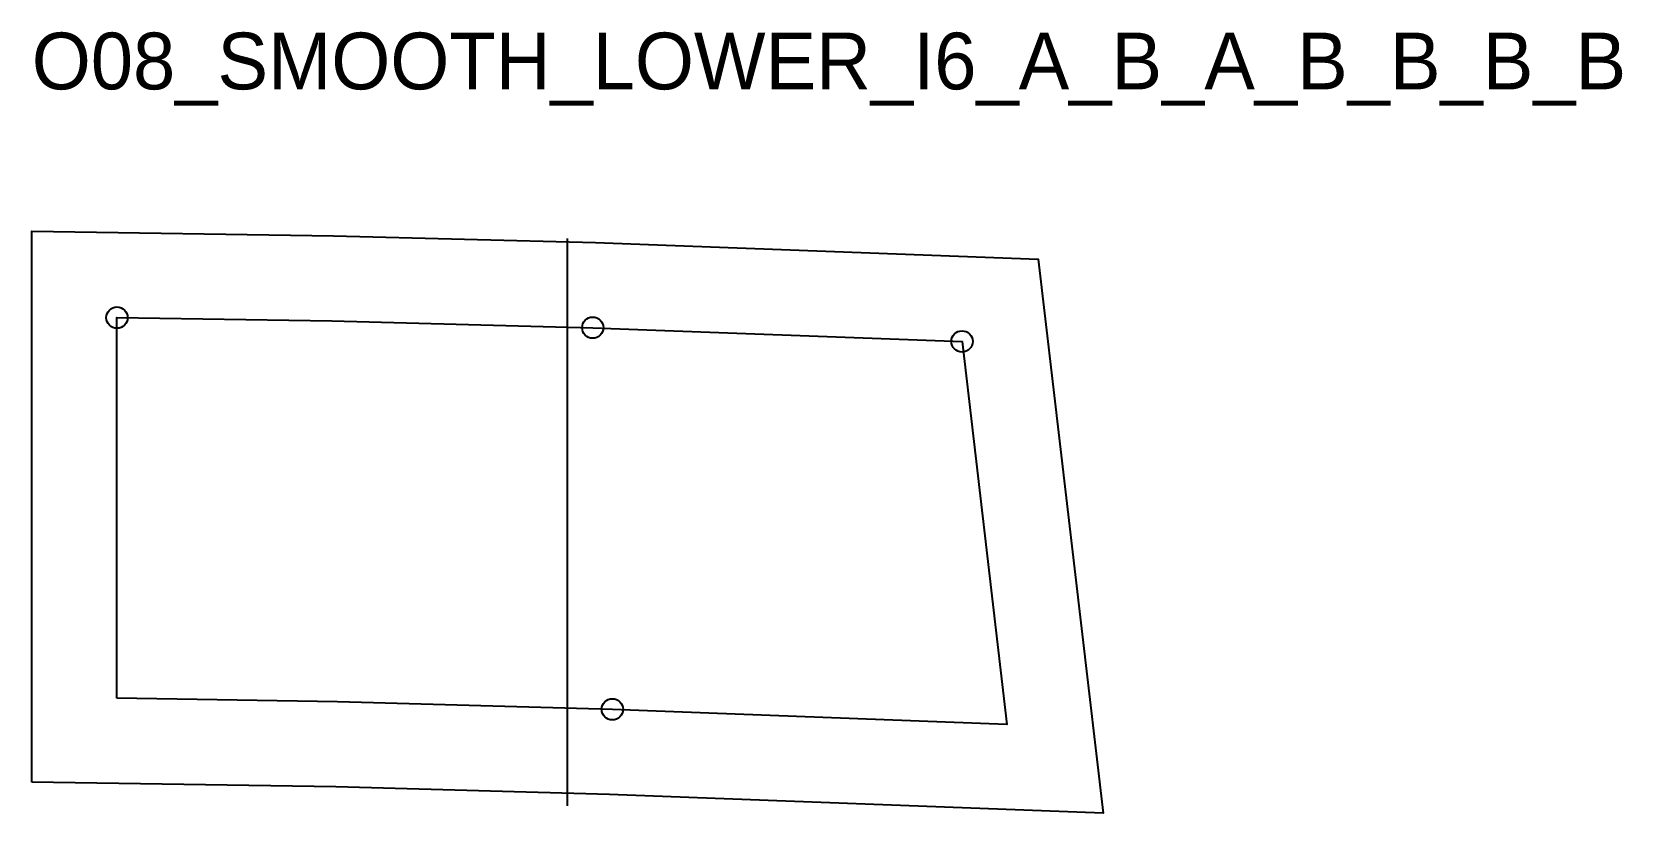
# Model space of a CAD drawing. Header units: millimetres. Extents: x -12 to 212, y -16 to 94.
import ezdxf

# ---------------------------------------------------------------- set-up
doc = ezdxf.new("R2010")
doc.units = ezdxf.units.MM
for name, color, linetype in [('CUT', 1, 'Continuous'), ('GRAIN', 3, 'Continuous'), ('ID', 7, 'Continuous'), ('NOTCH', 2, 'Continuous'), ('SEAM', 5, 'Continuous')]:
    doc.layers.add(name, color=color, linetype=linetype)

msp = doc.modelspace()

# ---------------------------------------------------------------- linework, layer by layer
at = {"layer": 'CUT'}
msp.add_lwpolyline([(-12, -11.81), (-12, 65.85), (30.53, 65.22), (67.46, 64.25), (129.86, 61.92), (139.02, -16.2), (69.45, -13.56), (30.84, -12.48), (-12, -11.81)], close=True, dxfattribs=at)
at = {"layer": 'GRAIN'}
msp.add_line((63.51, -15.18), (63.51, 64.82), dxfattribs=at)
at = {"layer": 'NOTCH'}
for centre in [(0, 53.67), (67.08, 52.25), (119.14, 50.31), (69.85, -1.56)]:
    msp.add_circle(centre, 1.5, dxfattribs=at)
at = {"layer": 'SEAM'}
msp.add_lwpolyline([(0, 0), (0, 53.67), (30.28, 53.23), (67.08, 52.25), (119.14, 50.31), (125.47, -3.68), (69.85, -1.56), (31.1, -0.49)], close=True, dxfattribs=at)

# ---------------------------------------------------------------- texts
at = {"layer": 'ID'}
msp.add_text('O08_SMOOTH_LOWER_I6_A_B_A_B_B_B_B', height=8, dxfattribs=at).set_placement((-12, 85.85))

doc.saveas('drawing.dxf')
